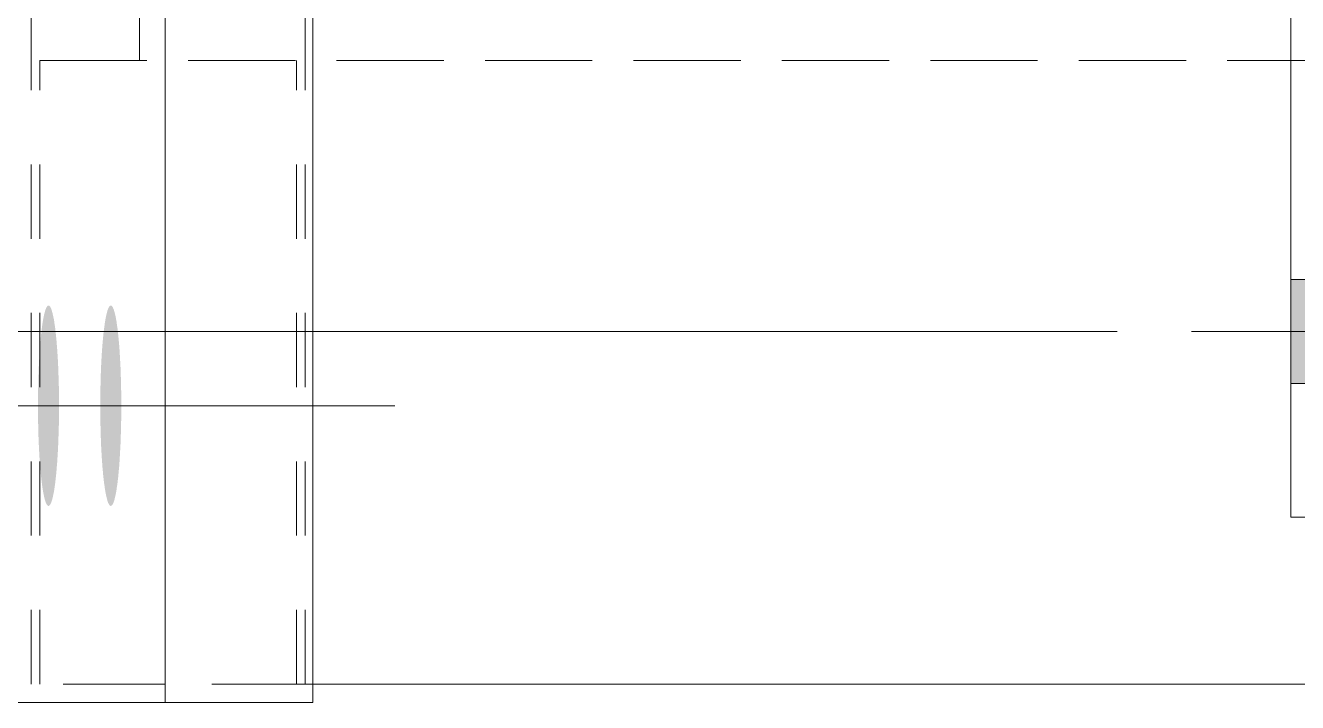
# Model space of a CAD drawing. Header units: millimetres. Extents: x 2 to 825, y 1 to 579.
# Drawn here: x 48.51 to 65.65, y 407.36 to 416.49 of the extents above; entities that cross this region are included whole.
import ezdxf

# ---------------------------------------------------------------- set-up
doc = ezdxf.new("R2010")
doc.units = ezdxf.units.MM
doc.linetypes.add('XKITLINE00', pattern=[0])
doc.linetypes.add('XKITLINE01', pattern=[4, 1, -1, 1, -1])
for name, color, linetype, lineweight in [('Bolt', 3, 'Continuous', 0), ('Dimensions', 7, 'Continuous', 0), ('Part', 2, 'Continuous', 0)]:
    doc.layers.add(name, color=color, linetype=linetype, lineweight=lineweight)

# ---------------------------------------------------------------- blocks, each defined once
blk = doc.blocks.new('*A74')
at = {"layer": 'Bolt'}
for points in [[(48.965, 411.33), (48.965, 411.297), (48.965, 411.264), (48.965, 411.231), (48.964, 411.198), (48.964, 411.165), (48.963, 411.132), (48.963, 411.1), (48.962, 411.067), (48.961, 411.035), (48.96, 411.003), (48.959, 410.971), (48.958, 410.939), (48.957, 410.908), (48.956, 410.877), (48.955, 410.846), (48.953, 410.816), (48.952, 410.786), (48.95, 410.756), (48.949, 410.727), (48.947, 410.698), (48.945, 410.669), (48.943, 410.641), (48.941, 410.613), (48.94, 410.586), (48.937, 410.559), (48.935, 410.532), (48.933, 410.507), (48.931, 410.481), (48.929, 410.456), (48.926, 410.432), (48.924, 410.408), (48.921, 410.385), (48.919, 410.363), (48.916, 410.341), (48.914, 410.319), (48.911, 410.299), (48.908, 410.279), (48.905, 410.259), (48.902, 410.24), (48.9, 410.222), (48.897, 410.205), (48.894, 410.188), (48.89, 410.172), (48.887, 410.157), (48.884, 410.143), (48.881, 410.129), (48.878, 410.116), (48.875, 410.103), (48.871, 410.092), (48.868, 410.081), (48.865, 410.071), (48.862, 410.062), (48.858, 410.053), (48.855, 410.046), (48.851, 410.039), (48.848, 410.033), (48.845, 410.028), (48.841, 410.023), (48.838, 410.019), (48.834, 410.017), (48.831, 410.015), (48.827, 410.013), (48.824, 410.013), (48.82, 410.013), (48.817, 410.015), (48.813, 410.017), (48.81, 410.019), (48.806, 410.023), (48.803, 410.028), (48.8, 410.033), (48.796, 410.039), (48.793, 410.046), (48.789, 410.053), (48.786, 410.062), (48.783, 410.071), (48.779, 410.081), (48.776, 410.092), (48.773, 410.103), (48.77, 410.116), (48.766, 410.129), (48.763, 410.143), (48.76, 410.157), (48.757, 410.172), (48.754, 410.188), (48.751, 410.205), (48.748, 410.222), (48.745, 410.24), (48.742, 410.259), (48.739, 410.279), (48.737, 410.299), (48.734, 410.319), (48.731, 410.341), (48.729, 410.363), (48.726, 410.385), (48.724, 410.408), (48.721, 410.432), (48.719, 410.456), (48.717, 410.481), (48.714, 410.507), (48.712, 410.532), (48.71, 410.559), (48.708, 410.586), (48.706, 410.613), (48.704, 410.641), (48.702, 410.669), (48.701, 410.698), (48.699, 410.727), (48.697, 410.756), (48.696, 410.786), (48.694, 410.816), (48.693, 410.846), (48.692, 410.877), (48.69, 410.908), (48.689, 410.939), (48.688, 410.971), (48.687, 411.003), (48.686, 411.035), (48.686, 411.067), (48.685, 411.1), (48.684, 411.132), (48.684, 411.165), (48.683, 411.198), (48.683, 411.231), (48.683, 411.264), (48.682, 411.297), (48.682, 411.33), (48.682, 411.363), (48.682, 411.396), (48.682, 411.429), (48.683, 411.462), (48.683, 411.495), (48.683, 411.528), (48.684, 411.561), (48.684, 411.594), (48.685, 411.626), (48.686, 411.659), (48.686, 411.691), (48.687, 411.723), (48.688, 411.755), (48.689, 411.786), (48.69, 411.818), (48.692, 411.849), (48.693, 411.88), (48.694, 411.91), (48.696, 411.94), (48.697, 411.97), (48.699, 411.999), (48.701, 412.028), (48.702, 412.057), (48.704, 412.085), (48.706, 412.113), (48.708, 412.14), (48.71, 412.167), (48.712, 412.193), (48.714, 412.219), (48.717, 412.245), (48.719, 412.27), (48.721, 412.294), (48.724, 412.318), (48.726, 412.341), (48.729, 412.363), (48.731, 412.385), (48.734, 412.407), (48.737, 412.427), (48.739, 412.447), (48.742, 412.467), (48.745, 412.485), (48.748, 412.503), (48.751, 412.521), (48.754, 412.538), (48.757, 412.554), (48.76, 412.569), (48.763, 412.583), (48.766, 412.597), (48.77, 412.61), (48.773, 412.622), (48.776, 412.634), (48.779, 412.645), (48.783, 412.655), (48.786, 412.664), (48.789, 412.672), (48.793, 412.68), (48.796, 412.687), (48.8, 412.693), (48.803, 412.698), (48.806, 412.703), (48.81, 412.706), (48.813, 412.709), (48.817, 412.711), (48.82, 412.713), (48.824, 412.713), (48.827, 412.713), (48.831, 412.711), (48.834, 412.709), (48.838, 412.706), (48.841, 412.703), (48.845, 412.698), (48.848, 412.693), (48.851, 412.687), (48.855, 412.68), (48.858, 412.672), (48.862, 412.664), (48.865, 412.655), (48.868, 412.645), (48.871, 412.634), (48.875, 412.622), (48.878, 412.61), (48.881, 412.597), (48.884, 412.583), (48.887, 412.569), (48.89, 412.554), (48.894, 412.538), (48.897, 412.521), (48.9, 412.503), (48.902, 412.485), (48.905, 412.467), (48.908, 412.447), (48.911, 412.427), (48.914, 412.407), (48.916, 412.385), (48.919, 412.363), (48.921, 412.341), (48.924, 412.318), (48.926, 412.294), (48.929, 412.27), (48.931, 412.245), (48.933, 412.219), (48.935, 412.193), (48.937, 412.167), (48.94, 412.14), (48.941, 412.113), (48.943, 412.085), (48.945, 412.057), (48.947, 412.028), (48.949, 411.999), (48.95, 411.97), (48.952, 411.94), (48.953, 411.91), (48.955, 411.88), (48.956, 411.849), (48.957, 411.818), (48.958, 411.786), (48.959, 411.755), (48.96, 411.723), (48.961, 411.691), (48.962, 411.659), (48.963, 411.626), (48.963, 411.594), (48.964, 411.561), (48.964, 411.528), (48.965, 411.495), (48.965, 411.462), (48.965, 411.429), (48.965, 411.396), (48.965, 411.363)], [(49.804, 411.33), (49.804, 411.297), (49.804, 411.264), (49.804, 411.231), (49.803, 411.198), (49.803, 411.165), (49.802, 411.132), (49.802, 411.1), (49.801, 411.067), (49.8, 411.035), (49.799, 411.003), (49.798, 410.971), (49.797, 410.939), (49.796, 410.908), (49.795, 410.877), (49.794, 410.846), (49.792, 410.816), (49.791, 410.786), (49.789, 410.756), (49.788, 410.727), (49.786, 410.698), (49.784, 410.669), (49.783, 410.641), (49.781, 410.613), (49.779, 410.586), (49.777, 410.559), (49.775, 410.532), (49.772, 410.507), (49.77, 410.481), (49.768, 410.456), (49.765, 410.432), (49.763, 410.408), (49.761, 410.385), (49.758, 410.363), (49.755, 410.341), (49.753, 410.319), (49.75, 410.299), (49.747, 410.279), (49.744, 410.259), (49.742, 410.24), (49.739, 410.222), (49.736, 410.205), (49.733, 410.188), (49.73, 410.172), (49.727, 410.157), (49.723, 410.143), (49.72, 410.129), (49.717, 410.116), (49.714, 410.103), (49.711, 410.092), (49.707, 410.081), (49.704, 410.071), (49.701, 410.062), (49.697, 410.053), (49.694, 410.046), (49.691, 410.039), (49.687, 410.033), (49.684, 410.028), (49.68, 410.023), (49.677, 410.019), (49.673, 410.017), (49.67, 410.015), (49.666, 410.013), (49.663, 410.013), (49.659, 410.013), (49.656, 410.015), (49.652, 410.017), (49.649, 410.019), (49.646, 410.023), (49.642, 410.028), (49.639, 410.033), (49.635, 410.039), (49.632, 410.046), (49.628, 410.053), (49.625, 410.062), (49.622, 410.071), (49.618, 410.081), (49.615, 410.092), (49.612, 410.103), (49.609, 410.116), (49.606, 410.129), (49.602, 410.143), (49.599, 410.157), (49.596, 410.172), (49.593, 410.188), (49.59, 410.205), (49.587, 410.222), (49.584, 410.24), (49.581, 410.259), (49.579, 410.279), (49.576, 410.299), (49.573, 410.319), (49.57, 410.341), (49.568, 410.363), (49.565, 410.385), (49.563, 410.408), (49.56, 410.432), (49.558, 410.456), (49.556, 410.481), (49.553, 410.507), (49.551, 410.532), (49.549, 410.559), (49.547, 410.586), (49.545, 410.613), (49.543, 410.641), (49.541, 410.669), (49.54, 410.698), (49.538, 410.727), (49.536, 410.756), (49.535, 410.786), (49.533, 410.816), (49.532, 410.846), (49.531, 410.877), (49.53, 410.908), (49.528, 410.939), (49.527, 410.971), (49.526, 411.003), (49.526, 411.035), (49.525, 411.067), (49.524, 411.1), (49.523, 411.132), (49.523, 411.165), (49.522, 411.198), (49.522, 411.231), (49.522, 411.264), (49.521, 411.297), (49.521, 411.33), (49.521, 411.363), (49.521, 411.396), (49.521, 411.429), (49.522, 411.462), (49.522, 411.495), (49.522, 411.528), (49.523, 411.561), (49.523, 411.594), (49.524, 411.626), (49.525, 411.659), (49.526, 411.691), (49.526, 411.723), (49.527, 411.755), (49.528, 411.786), (49.53, 411.818), (49.531, 411.849), (49.532, 411.88), (49.533, 411.91), (49.535, 411.94), (49.536, 411.97), (49.538, 411.999), (49.54, 412.028), (49.541, 412.057), (49.543, 412.085), (49.545, 412.113), (49.547, 412.14), (49.549, 412.167), (49.551, 412.193), (49.553, 412.219), (49.556, 412.245), (49.558, 412.27), (49.56, 412.294), (49.563, 412.318), (49.565, 412.341), (49.568, 412.363), (49.57, 412.385), (49.573, 412.407), (49.576, 412.427), (49.579, 412.447), (49.581, 412.467), (49.584, 412.485), (49.587, 412.503), (49.59, 412.521), (49.593, 412.538), (49.596, 412.554), (49.599, 412.569), (49.602, 412.583), (49.606, 412.597), (49.609, 412.61), (49.612, 412.622), (49.615, 412.634), (49.618, 412.645), (49.622, 412.655), (49.625, 412.664), (49.628, 412.672), (49.632, 412.68), (49.635, 412.687), (49.639, 412.693), (49.642, 412.698), (49.646, 412.703), (49.649, 412.706), (49.652, 412.709), (49.656, 412.711), (49.659, 412.713), (49.663, 412.713), (49.666, 412.713), (49.67, 412.711), (49.673, 412.709), (49.677, 412.706), (49.68, 412.703), (49.684, 412.698), (49.687, 412.693), (49.691, 412.687), (49.694, 412.68), (49.697, 412.672), (49.701, 412.664), (49.704, 412.655), (49.707, 412.645), (49.711, 412.634), (49.714, 412.622), (49.717, 412.61), (49.72, 412.597), (49.723, 412.583), (49.727, 412.569), (49.73, 412.554), (49.733, 412.538), (49.736, 412.521), (49.739, 412.503), (49.742, 412.485), (49.744, 412.467), (49.747, 412.447), (49.75, 412.427), (49.753, 412.407), (49.755, 412.385), (49.758, 412.363), (49.761, 412.341), (49.763, 412.318), (49.765, 412.294), (49.768, 412.27), (49.77, 412.245), (49.772, 412.219), (49.775, 412.193), (49.777, 412.167), (49.779, 412.14), (49.781, 412.113), (49.783, 412.085), (49.784, 412.057), (49.786, 412.028), (49.788, 411.999), (49.789, 411.97), (49.791, 411.94), (49.792, 411.91), (49.794, 411.88), (49.795, 411.849), (49.796, 411.818), (49.797, 411.786), (49.798, 411.755), (49.799, 411.723), (49.8, 411.691), (49.801, 411.659), (49.802, 411.626), (49.802, 411.594), (49.803, 411.561), (49.803, 411.528), (49.804, 411.495), (49.804, 411.462), (49.804, 411.429), (49.804, 411.396), (49.805, 411.363)]]:
    blk.add_hatch(color=3, dxfattribs=at).paths.add_polyline_path(points, flags=17)
at = {"layer": 'Bolt', "color": 3, "linetype": 'XKITLINE00', "lineweight": 0}
for p, q in [((42.334, 411.363), (49.296, 411.363)), ((44.852, 411.363), (51.813, 411.363)), ((45.691, 411.363), (52.653, 411.363)), ((46.53, 411.363), (53.492, 411.363))]:
    blk.add_line(p, q, dxfattribs=at)
blk = doc.blocks.new('*A75')
at = {"layer": 'Part', "color": 7, "linetype": 'XKITLINE01', "lineweight": 0}
for p, q in [((48.59, 407.613), (48.59, 425.113)), ((52.281, 407.613), (52.281, 425.113)), ((48.706, 407.613), (48.706, 416.013)), ((48.706, 416.013), (257.33, 416.013)), ((52.165, 407.613), (52.165, 416.013)), ((52.386, 407.613), (48.59, 407.613))]:
    blk.add_line(p, q, dxfattribs=at)
at = {"layer": 'Part', "color": 2, "linetype": 'XKITLINE00', "lineweight": 0}
blk.add_line((257.33, 407.613), (52.386, 407.613), dxfattribs=at)
blk = doc.blocks.new('*A77')
at = {"layer": 'Part', "color": 2, "linetype": 'XKITLINE00', "lineweight": 0}
for q in [(65.562, 422.863), (66.062, 409.863)]:
    blk.add_line((65.562, 409.863), q, dxfattribs=at)
blk = doc.blocks.new('*A106')
at = {"layer": 'Part', "color": 2, "linetype": 'XKITLINE00', "lineweight": 0}
for p, q in [((50.397, 407.363), (50.397, 425.363)), ((52.386, 407.363), (52.386, 425.363)), ((52.386, 407.363), (42.845, 407.363))]:
    blk.add_line(p, q, dxfattribs=at)
blk = doc.blocks.new('*A107')
at = {"layer": 'Part', "color": 7, "linetype": 'XKITLINE01', "lineweight": 0}
for p, q in [((50.05, 416.013), (50.05, 416.713)), ((242.15, 416.013), (45.143, 416.013)), ((45.023, 407.613), (242.33, 407.613))]:
    blk.add_line(p, q, dxfattribs=at)
blk = doc.blocks.new('*A108')
at = {"layer": 'Bolt'}
blk.add_hatch(color=3, dxfattribs=at).paths.add_polyline_path([(65.562, 413.063), (66.062, 413.063), (66.062, 411.663), (65.562, 411.663)], flags=17)
blk.add_hatch(color=3, dxfattribs=at).paths.add_polyline_path([(65.562, 413.063), (66.062, 413.063), (66.062, 411.663), (65.562, 411.663)], flags=17)
at = {"layer": 'Bolt', "color": 3, "linetype": 'XKITLINE00', "lineweight": 0}
for p, q in [((66.062, 413.063), (65.562, 413.063)), ((66.062, 413.063), (65.562, 413.063)), ((67.222, 412.363), (64.222, 412.363)), ((67.222, 412.363), (64.222, 412.363)), ((66.062, 411.663), (65.562, 411.663)), ((66.062, 411.663), (65.562, 411.663))]:
    blk.add_line(p, q, dxfattribs=at)
blk = doc.blocks.new('*A216')
at = {"layer": 'Dimensions', "color": 7, "linetype": 'XKITLINE00', "lineweight": 0}
blk.add_line((63.222, 412.363), (25.74, 412.363), dxfattribs=at)

msp = doc.modelspace()

# ---------------------------------------------------------------- block references
at = {"lineweight": 0}
for name in ['*A106', '*A107', '*A77', '*A74', '*A108', '*A216']:
    msp.add_blockref(name, (0, 0), dxfattribs=at)
at = {"layer": 'Part', "lineweight": 0}
msp.add_blockref('*A75', (0, 0), dxfattribs=at)

doc.saveas('drawing.dxf')
